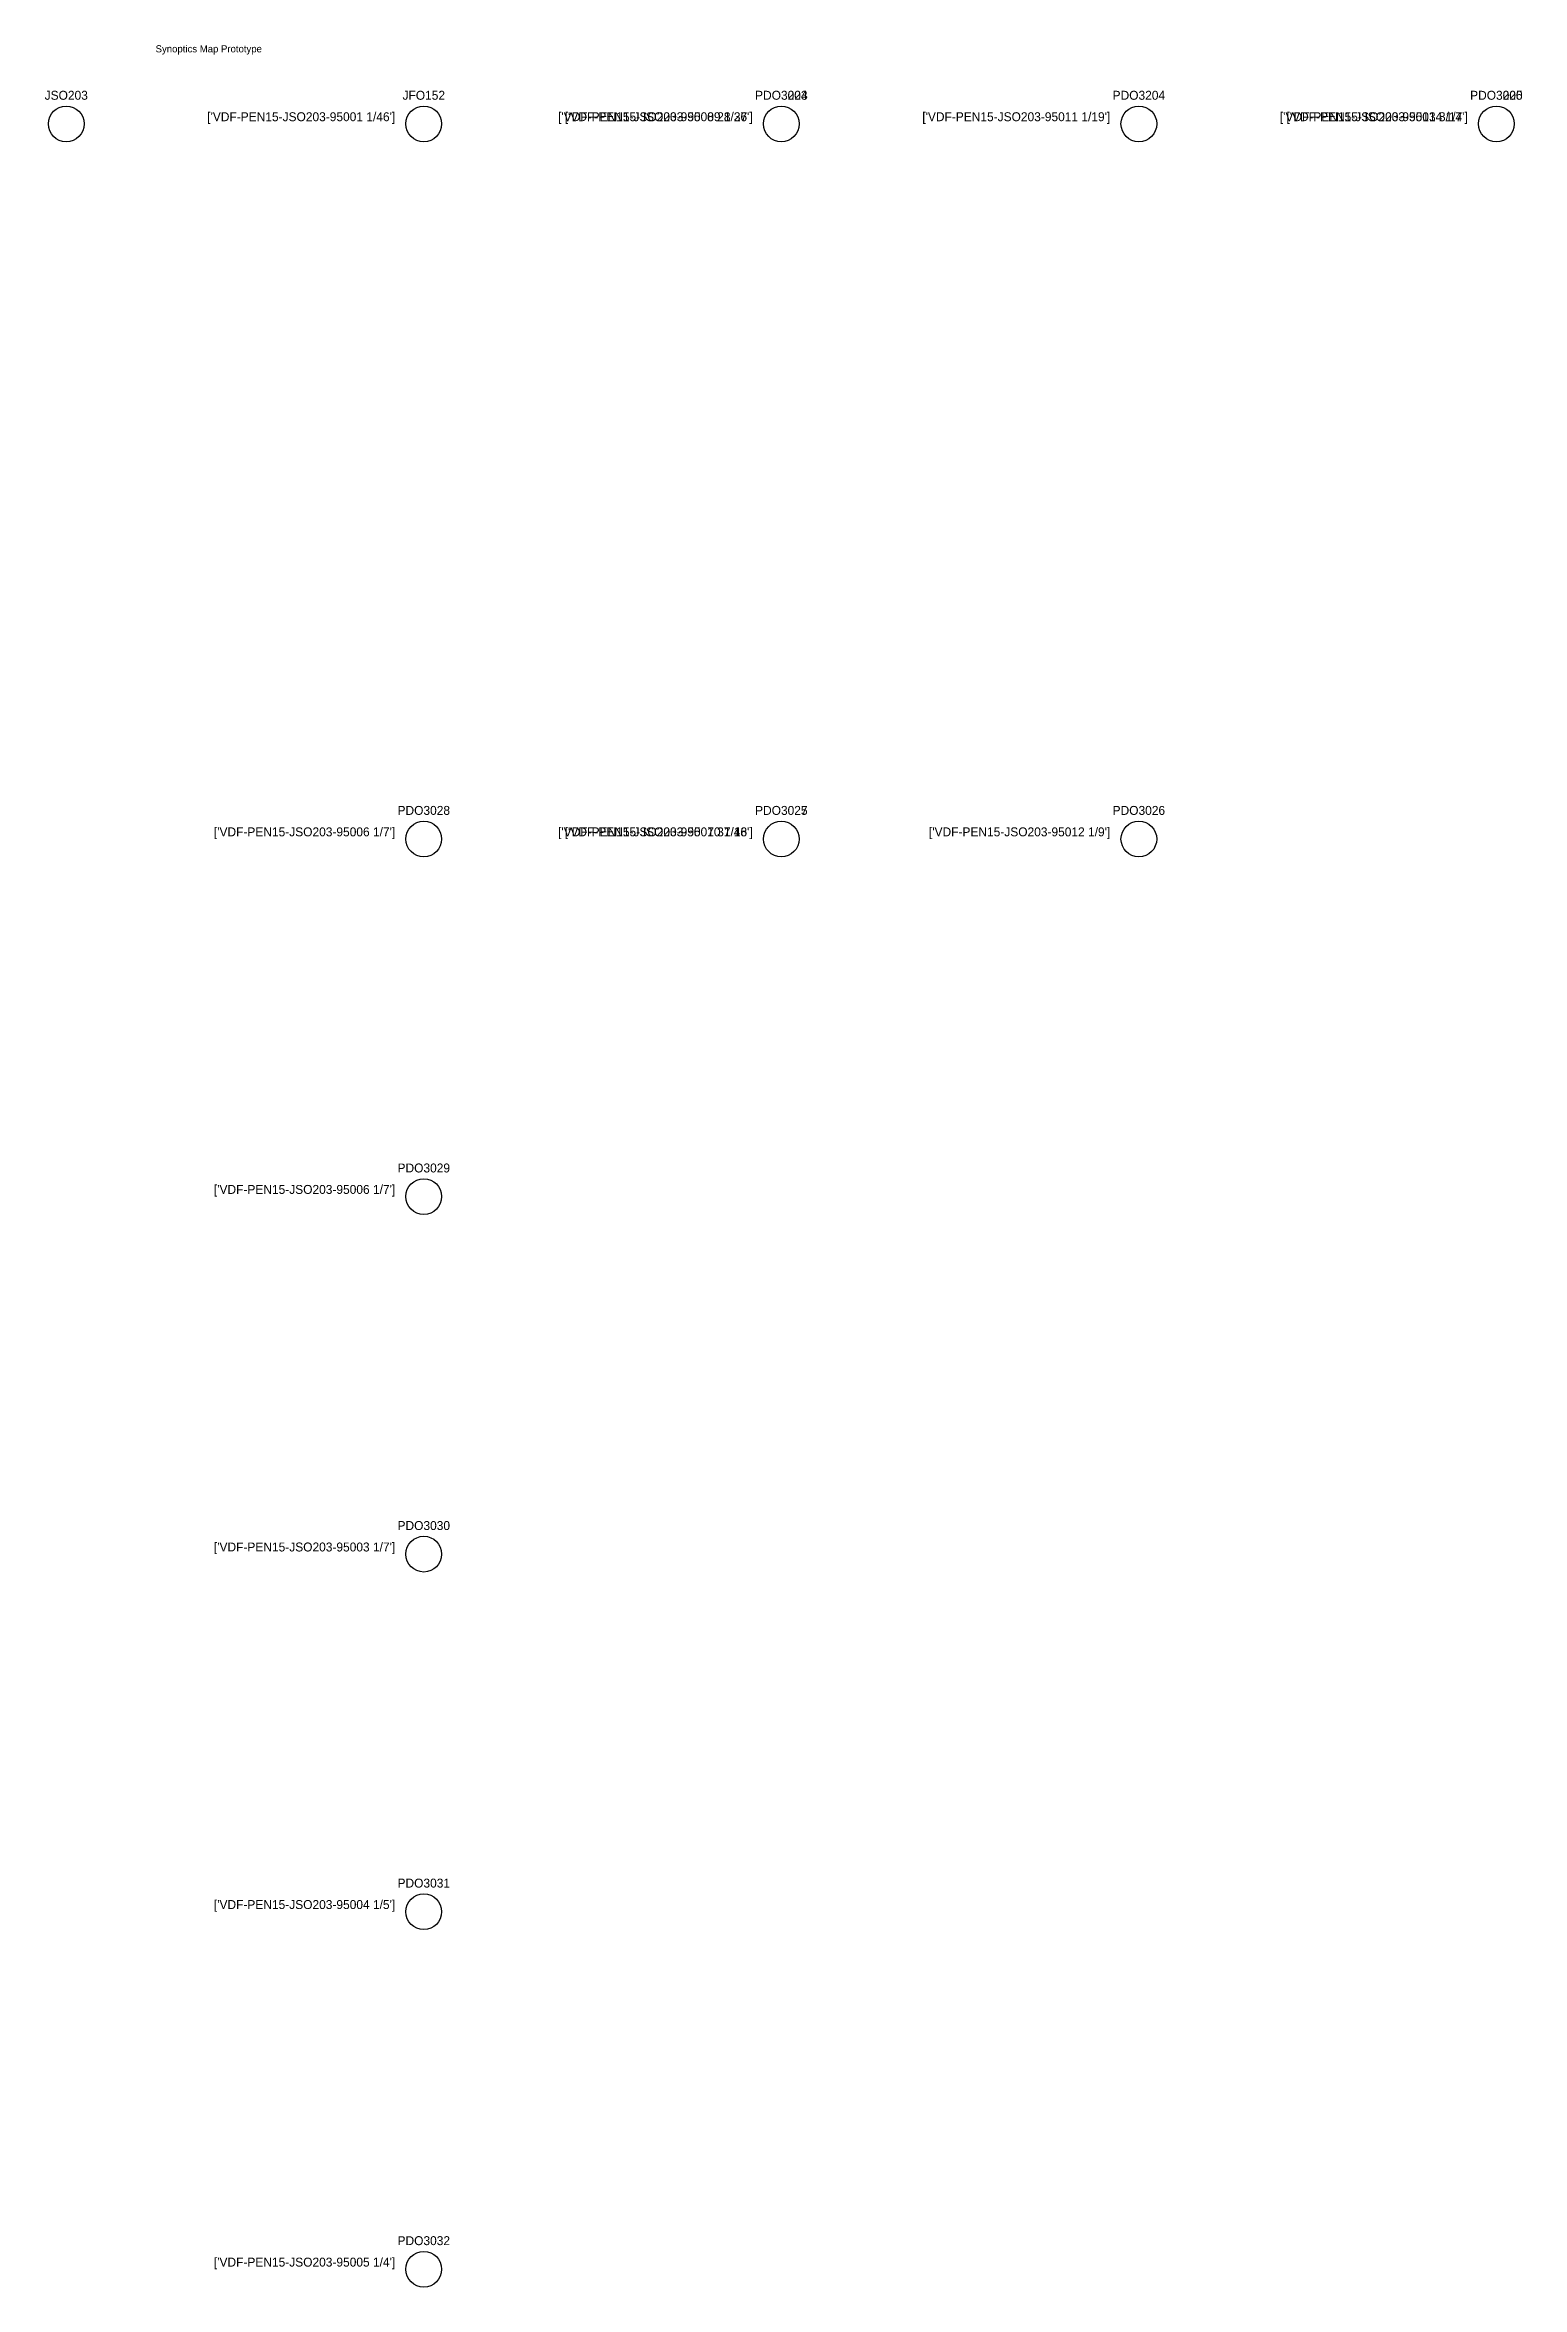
# Model space of a CAD drawing. Header units: metres. Extents: x -6 to 407, y -605 to 22.
import ezdxf
from ezdxf.enums import TextEntityAlignment as Align

# ---------------------------------------------------------------- set-up
doc = ezdxf.new("R2010")
doc.units = ezdxf.units.M
doc.layers.add('SINOP_JSFO', color=30, linetype='Continuous')
doc.layers.add('SINOP_PDO', color=4, linetype='Continuous')

# ---------------------------------------------------------------- blocks, each defined once
blk = doc.blocks.new('JSO')
at = {"layer": 'SINOP_JSFO'}
blk.add_circle((0, 0), 0.5, dxfattribs=at)
blk = doc.blocks.new('PDO')
at = {"layer": 'SINOP_PDO'}
blk.add_circle((0, 0), 0.5, dxfattribs=at)
blk = doc.blocks.new('JFO')
at = {"layer": 'SINOP_JSFO'}
blk.add_circle((0, 0), 0.5, dxfattribs=at)

msp = doc.modelspace()

# ---------------------------------------------------------------- block references
at = {"layer": 'SINOP_JSFO'}
ref = msp.add_blockref('JSO', (0, 0), dxfattribs=dict(at, xscale=10, yscale=10))
ref.add_attrib('TIPO', 'JSO203', dxfattribs={"height": 2.5}).set_placement((0, 8), align=Align.MIDDLE_CENTER)
ref = msp.add_blockref('JFO', (100, 0), dxfattribs=dict(at, xscale=10, yscale=10))
ref.add_attrib('TIPO', 'JFO152', dxfattribs={"height": 2.5}).set_placement((100, 8), align=Align.MIDDLE_CENTER)
ref.add_attrib('CABO', "['VDF-PEN15-JSO203-95001 1/46']", dxfattribs={"height": 2.5}).set_placement((92, 0), align=Align.BOTTOM_RIGHT)
at = {"layer": 'SINOP_PDO'}
ref = msp.add_blockref('PDO', (200, 0), dxfattribs=dict(at, xscale=10, yscale=10))
ref.add_attrib('TIPO', 'PDO3024', dxfattribs={"height": 2.5}).set_placement((200, 8), align=Align.MIDDLE_CENTER)
ref.add_attrib('CABO', "['VDF-PEN15-JSO203-95008 28/36']", dxfattribs={"height": 2.5}).set_placement((192, 0), align=Align.BOTTOM_RIGHT)
ref = msp.add_blockref('PDO', (200, 0), dxfattribs=dict(at, xscale=10, yscale=10))
ref.add_attrib('TIPO', 'PDO3203', dxfattribs={"height": 2.5}).set_placement((200, 8), align=Align.MIDDLE_CENTER)
ref.add_attrib('CABO', "['VDF-PEN15-JSO203-95009 1/27']", dxfattribs={"height": 2.5}).set_placement((192, 0), align=Align.BOTTOM_RIGHT)
ref = msp.add_blockref('PDO', (300, 0), dxfattribs=dict(at, xscale=10, yscale=10))
ref.add_attrib('TIPO', 'PDO3204', dxfattribs={"height": 2.5}).set_placement((300, 8), align=Align.MIDDLE_CENTER)
ref.add_attrib('CABO', "['VDF-PEN15-JSO203-95011 1/19']", dxfattribs={"height": 2.5}).set_placement((292, 0), align=Align.BOTTOM_RIGHT)
ref = msp.add_blockref('PDO', (400, 0), dxfattribs=dict(at, xscale=10, yscale=10))
ref.add_attrib('TIPO', 'PDO3205', dxfattribs={"height": 2.5}).set_placement((400, 8), align=Align.MIDDLE_CENTER)
ref.add_attrib('CABO', "['VDF-PEN15-JSO203-95013 8/14']", dxfattribs={"height": 2.5}).set_placement((392, 0), align=Align.BOTTOM_RIGHT)
ref = msp.add_blockref('PDO', (400, 0), dxfattribs=dict(at, xscale=10, yscale=10))
ref.add_attrib('TIPO', 'PDO3020', dxfattribs={"height": 2.5}).set_placement((400, 8), align=Align.MIDDLE_CENTER)
ref.add_attrib('CABO', "['VDF-PEN15-JSO203-95014 1/7']", dxfattribs={"height": 2.5}).set_placement((392, 0), align=Align.BOTTOM_RIGHT)
ref = msp.add_blockref('PDO', (100, -200), dxfattribs=dict(at, xscale=10, yscale=10))
ref.add_attrib('TIPO', 'PDO3028', dxfattribs={"height": 2.5}).set_placement((100, -192), align=Align.MIDDLE_CENTER)
ref.add_attrib('CABO', "['VDF-PEN15-JSO203-95006 1/7']", dxfattribs={"height": 2.5}).set_placement((92, -200), align=Align.BOTTOM_RIGHT)
ref = msp.add_blockref('PDO', (200, -200), dxfattribs=dict(at, xscale=10, yscale=10))
ref.add_attrib('TIPO', 'PDO3025', dxfattribs={"height": 2.5}).set_placement((200, -192), align=Align.MIDDLE_CENTER)
ref.add_attrib('CABO', "['VDF-PEN15-JSO203-95007 37/46']", dxfattribs={"height": 2.5}).set_placement((192, -200), align=Align.BOTTOM_RIGHT)
ref = msp.add_blockref('PDO', (200, -200), dxfattribs=dict(at, xscale=10, yscale=10))
ref.add_attrib('TIPO', 'PDO3027', dxfattribs={"height": 2.5}).set_placement((200, -192), align=Align.MIDDLE_CENTER)
ref.add_attrib('CABO', "['VDF-PEN15-JSO203-95010 1/18']", dxfattribs={"height": 2.5}).set_placement((192, -200), align=Align.BOTTOM_RIGHT)
ref = msp.add_blockref('PDO', (300, -200), dxfattribs=dict(at, xscale=10, yscale=10))
ref.add_attrib('TIPO', 'PDO3026', dxfattribs={"height": 2.5}).set_placement((300, -192), align=Align.MIDDLE_CENTER)
ref.add_attrib('CABO', "['VDF-PEN15-JSO203-95012 1/9']", dxfattribs={"height": 2.5}).set_placement((292, -200), align=Align.BOTTOM_RIGHT)
ref = msp.add_blockref('PDO', (100, -300), dxfattribs=dict(at, xscale=10, yscale=10))
ref.add_attrib('TIPO', 'PDO3029', dxfattribs={"height": 2.5}).set_placement((100, -292), align=Align.MIDDLE_CENTER)
ref.add_attrib('CABO', "['VDF-PEN15-JSO203-95006 1/7']", dxfattribs={"height": 2.5}).set_placement((92, -300), align=Align.BOTTOM_RIGHT)
ref = msp.add_blockref('PDO', (100, -400), dxfattribs=dict(at, xscale=10, yscale=10))
ref.add_attrib('TIPO', 'PDO3030', dxfattribs={"height": 2.5}).set_placement((100, -392), align=Align.MIDDLE_CENTER)
ref.add_attrib('CABO', "['VDF-PEN15-JSO203-95003 1/7']", dxfattribs={"height": 2.5}).set_placement((92, -400), align=Align.BOTTOM_RIGHT)
ref = msp.add_blockref('PDO', (100, -500), dxfattribs=dict(at, xscale=10, yscale=10))
ref.add_attrib('TIPO', 'PDO3031', dxfattribs={"height": 2.5}).set_placement((100, -492), align=Align.MIDDLE_CENTER)
ref.add_attrib('CABO', "['VDF-PEN15-JSO203-95004 1/5']", dxfattribs={"height": 2.5}).set_placement((92, -500), align=Align.BOTTOM_RIGHT)
ref = msp.add_blockref('PDO', (100, -600), dxfattribs=dict(at, xscale=10, yscale=10))
ref.add_attrib('TIPO', 'PDO3032', dxfattribs={"height": 2.5}).set_placement((100, -592), align=Align.MIDDLE_CENTER)
ref.add_attrib('CABO', "['VDF-PEN15-JSO203-95005 1/4']", dxfattribs={"height": 2.5}).set_placement((92, -600), align=Align.BOTTOM_RIGHT)

# ---------------------------------------------------------------- texts
msp.add_text('Synoptics Map Prototype', height=2).set_placement((25, 20))

doc.saveas('drawing.dxf')
